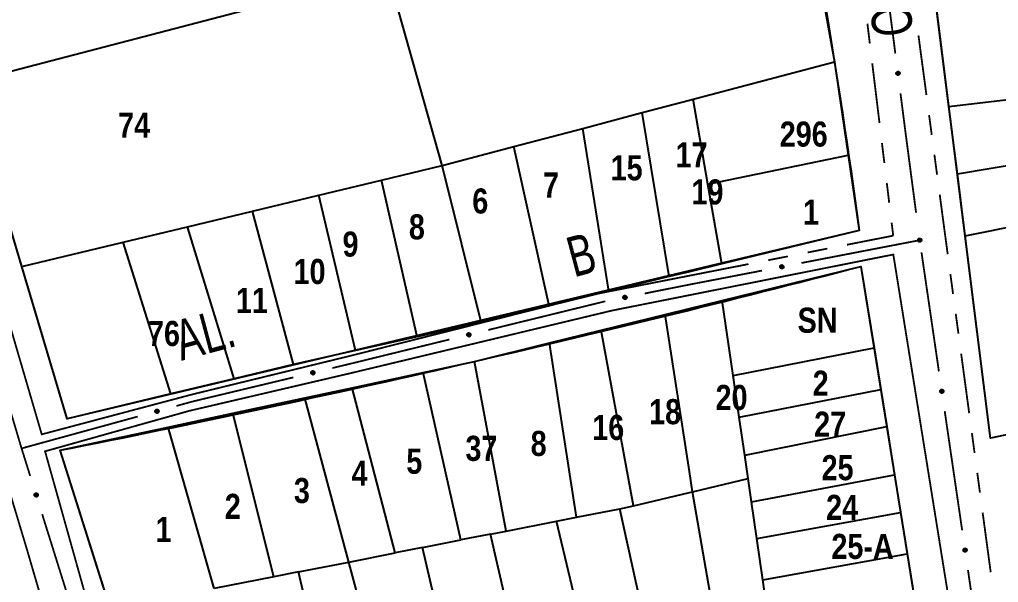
# Model space of a CAD drawing. Extents: x 203591 to 208218, y 4854879 to 4857795.
# Drawn here: x 204570.4 to 204667.9, y 4855483.7 to 4855539.9 of the extents above; entities that cross this region are included whole.
import ezdxf
from ezdxf.enums import TextEntityAlignment as Align

# ---------------------------------------------------------------- set-up
doc = ezdxf.new("R2010")
doc.units = 0
doc.header["$LTSCALE"] = 1.5
doc.header["$MEASUREMENT"] = 0
doc.linetypes.add('PHANTOMX2', pattern=[5, 2.5, -0.5, 0.5, -0.5, 0.5, -0.5])
doc.linetypes.add('TRACO_25', pattern=[8, 3, -1, 1, -1, 1, -1])
for name, color, linetype in [('CD-MALHA-LOTES', 40, 'CONTINUOUS'), ('RU-QUADRAS', 210, 'CONTINUOUS'), ('SV-EIXO-RUA-N-PAV', 6, 'CONTINUOUS'), ('SV-RUA-NAO-PAV-S-GUIA-C-GUIA', 7, 'PHANTOMX2'), ('SV-TXT-RUA-N-PAV-S-GUIA-C-GUIA', 7, 'CONTINUOUS'), ('Th_NmrPorta', 7, 'CONTINUOUS')]:
    doc.layers.add(name, color=color, linetype=linetype)
doc.styles.add('ARIAL', font='ARIAL.TTF')
doc.styles.get("Standard").update_dxf_attribs({"font": 'swisscbo.ttf'})

msp = doc.modelspace()

# ---------------------------------------------------------------- linework, layer by layer
at = {"layer": 'CD-MALHA-LOTES', "linetype": 'Continuous', "flags": 128}
for points in [[(204647.93, 4855555.88), (204651.56, 4855535.65)], [(204565.12, 4855533.57), (204607.06, 4855544.54)], [(204612.48, 4855525.3), (204607.06, 4855544.54)], [(204662.96, 4855531.2), (204661.74, 4855540.95)], [(204662.96, 4855531.2), (204708.88, 4855536.62)], [(204637.48, 4855531.92), (204651.56, 4855535.65)], [(204651.56, 4855535.65), (204652.93, 4855526.32)], [(204570.59, 4855515.23), (204565.12, 4855533.57)], [(204632.41, 4855530.58), (204637.11, 4855531.82)], [(204637.11, 4855531.82), (204637.48, 4855531.92)], [(204638.96, 4855523.43), (204637.48, 4855531.92)], [(204663.81, 4855524.48), (204709.84, 4855532.21)], [(204626.47, 4855529), (204632.41, 4855530.58)], [(204635.1, 4855514.23), (204632.41, 4855530.58)], [(204663.81, 4855524.48), (204662.96, 4855531.2)], [(204619.61, 4855527.19), (204626.47, 4855529)], [(204629.09, 4855512.77), (204626.47, 4855529)], [(204664.58, 4855518.3), (204710.84, 4855527.59)], [(204612.48, 4855525.3), (204619.61, 4855527.19)], [(204623.14, 4855511.32), (204619.61, 4855527.19)], [(204638.96, 4855523.43), (204652.93, 4855526.32)], [(204652.93, 4855526.32), (204654.03, 4855518.84)], [(204606.41, 4855523.84), (204612.48, 4855525.3)], [(204616.35, 4855509.67), (204612.48, 4855525.3)], [(204664.58, 4855518.3), (204663.81, 4855524.48)], [(204600.17, 4855522.34), (204606.41, 4855523.84)], [(204609.99, 4855508.24), (204606.41, 4855523.84)], [(204640.35, 4855515.51), (204638.96, 4855523.43)], [(204593.57, 4855520.75), (204600.17, 4855522.34)], [(204603.82, 4855506.85), (204600.17, 4855522.34)], [(204587.1, 4855519.2), (204593.57, 4855520.75)], [(204597.64, 4855505.46), (204593.57, 4855520.75)], [(204580.66, 4855517.65), (204587.1, 4855519.2)], [(204591.74, 4855504.05), (204587.1, 4855519.2)], [(204654.03, 4855518.84), (204640.35, 4855515.51)], [(204570.59, 4855515.23), (204580.66, 4855517.65)], [(204585.43, 4855502.54), (204580.66, 4855517.65)], [(204667.11, 4855498.11), (204664.58, 4855518.3)], [(204585.43, 4855502.54), (204575.11, 4855500.06), (204570.59, 4855515.23)], [(204637.11, 4855514.72), (204635.1, 4855514.23)], [(204640.35, 4855515.51), (204637.11, 4855514.72)], [(204640.38, 4855511.85), (204654.2, 4855515.25)], [(204654.2, 4855515.25), (204655.51, 4855507.12)], [(204635.1, 4855514.23), (204629.09, 4855512.77)], [(204629.09, 4855512.77), (204623.14, 4855511.32)], [(204637.11, 4855511.04), (204640.38, 4855511.85)], [(204641.47, 4855504.36), (204640.38, 4855511.85)], [(204623.14, 4855511.32), (204616.35, 4855509.67)], [(204634.68, 4855510.44), (204637.11, 4855511.04)], [(204628.31, 4855508.88), (204634.68, 4855510.44)], [(204637.11, 4855494.79), (204634.68, 4855510.44)], [(204616.35, 4855509.67), (204609.99, 4855508.24)], [(204623.15, 4855507.61), (204628.31, 4855508.88)], [(204631.52, 4855491.36), (204628.31, 4855508.88)], [(204609.99, 4855508.24), (204603.82, 4855506.85)], [(204615.68, 4855505.77), (204623.15, 4855507.61)], [(204625.85, 4855490.24), (204623.15, 4855507.61)], [(204641.47, 4855504.36), (204655.51, 4855507.12)], [(204655.51, 4855507.12), (204656.18, 4855502.97)], [(204603.82, 4855506.85), (204597.64, 4855505.46)], [(204597.64, 4855505.46), (204591.74, 4855504.05)], [(204610.56, 4855504.67), (204615.68, 4855505.77)], [(204618.85, 4855488.86), (204615.68, 4855505.77)], [(204591.74, 4855504.05), (204585.43, 4855502.54)], [(204603.49, 4855503.15), (204610.56, 4855504.67)], [(204614.33, 4855487.97), (204610.56, 4855504.67)], [(204642.07, 4855500.23), (204641.47, 4855504.36)], [(204598.78, 4855502.14), (204603.49, 4855503.15)], [(204607.77, 4855486.68), (204603.49, 4855503.15)], [(204591.61, 4855500.6), (204598.78, 4855502.14)], [(204603.16, 4855485.77), (204598.78, 4855502.14)], [(204642.07, 4855500.23), (204656.18, 4855502.97)], [(204656.18, 4855502.97), (204656.77, 4855499.28)], [(204585.15, 4855499.22), (204591.61, 4855500.6)], [(204595.68, 4855484.29), (204591.61, 4855500.6)], [(204642.62, 4855496.44), (204642.07, 4855500.23)], [(204579.4, 4855481.08), (204574.4, 4855496.91), (204585.15, 4855499.22)], [(204589.73, 4855483.12), (204585.15, 4855499.22)], [(204642.62, 4855496.44), (204656.77, 4855499.28)], [(204656.77, 4855499.28), (204657.55, 4855494.45)], [(204669.79, 4855498.67), (204667.11, 4855498.11)], [(204642.96, 4855494.09), (204642.62, 4855496.44)], [(204637.43, 4855492.77), (204637.11, 4855494.79)], [(204643.29, 4855491.78), (204657.55, 4855494.45)], [(204657.55, 4855494.45), (204658.15, 4855490.72)], [(204637.43, 4855492.77), (204642.96, 4855494.09)], [(204643.29, 4855491.78), (204642.96, 4855494.09)], [(204631.52, 4855491.36), (204637.11, 4855492.69)], [(204637.11, 4855492.69), (204637.43, 4855492.77)], [(204640.87, 4855472.91), (204637.43, 4855492.77)], [(204630.17, 4855491.09), (204631.52, 4855491.36)], [(204643.82, 4855488.11), (204643.29, 4855491.78)], [(204625.85, 4855490.24), (204630.17, 4855491.09)], [(204635.04, 4855469.05), (204630.17, 4855491.09)], [(204643.82, 4855488.11), (204658.15, 4855490.72)], [(204658.15, 4855490.72), (204658.81, 4855486.58)], [(204618.85, 4855488.86), (204623.85, 4855489.85)], [(204623.85, 4855489.85), (204625.85, 4855490.24)], [(204629.14, 4855467.69), (204623.85, 4855489.85)], [(204617.3, 4855488.55), (204614.33, 4855487.97)], [(204617.3, 4855488.55), (204618.85, 4855488.86)], [(204622.42, 4855466.15), (204617.3, 4855488.55)], [(204610.51, 4855487.21), (204614.33, 4855487.97)], [(204644.42, 4855484), (204643.82, 4855488.11)], [(204603.16, 4855485.77), (204607.77, 4855486.68)], [(204610.51, 4855487.21), (204607.77, 4855486.68)], [(204615.76, 4855464.61), (204610.51, 4855487.21)], [(204644.42, 4855484), (204658.81, 4855486.58)], [(204658.81, 4855486.58), (204659.94, 4855479.55)], [(204598.14, 4855484.78), (204603.16, 4855485.77)], [(204609.23, 4855463.11), (204603.16, 4855485.77)], [(204598.14, 4855484.78), (204595.68, 4855484.29)], [(204599.11, 4855480.66), (204598.14, 4855484.78)], [(204595.68, 4855484.29), (204589.73, 4855483.12)], [(204645.42, 4855477.07), (204644.42, 4855484)]]:
    msp.add_lwpolyline(points, dxfattribs=at)
at = {"layer": 'RU-QUADRAS', "color": 6, "linetype": 'Continuous'}
msp.add_lwpolyline([(204620.81, 4855676.61), (204635.81, 4855631.1), (204637.57, 4855624.98), (204638.67, 4855625.57), (204642.14, 4855605.14), (204640.99, 4855604.99), (204644.71, 4855592.89), (204647.8, 4855574.92), (204646.01, 4855574.6), (204647.51, 4855565.79), (204646.2, 4855565.5, -0.015890683), (204654.03, 4855518.84), (204575.11, 4855500.06), (204560.11, 4855550.38), (204553.79, 4855565.88), (204496.43, 4855665.53)], format="xyb", dxfattribs=at)
for points in [[(204659.07, 4855562.29), (204733.97, 4855579.43), (204787.36, 4855589.02), (204791.6, 4855566.03), (204736.86, 4855557.14), (204737.43, 4855551.5), (204792.87, 4855559.82), (204807.96, 4855441.75), (204791.17, 4855438.37), (204783.87, 4855488.3), (204780.2, 4855487.77, 0.014283344), (204787.22, 4855438.86), (204678.96, 4855420.38, -0.011984463), (204672.33, 4855476.88), (204675.86, 4855483.51), (204717.81, 4855491.44), (204717.44, 4855493.68), (204672.05, 4855485.13), (204669.79, 4855498.67), (204667.11, 4855498.11)], [(204574.4, 4855496.91, 0.01494417), (204654.2, 4855515.25), (204660.69, 4855474.9), (204646.22, 4855471.87), (204645.91, 4855473.91), (204640.87, 4855472.91), (204641.26, 4855470.83), (204635.04, 4855469.05), (204603.55, 4855461.8), (204587.04, 4855456.88)]]:
    msp.add_lwpolyline(points, format="xyb", close=True, dxfattribs=at)
at = {"layer": 'SV-EIXO-RUA-N-PAV', "const_width": 0.18, "flags": 128}
for points in [[(204656.099937, 4855548.374653), (204657.631415, 4855536.47278)], [(204658.141908, 4855532.505489), (204658.524778, 4855529.530021)], [(204658.524778, 4855529.530021), (204658.62, 4855528.79)], [(204658.62, 4855528.79), (204659.698111, 4855520.606836)], [(204660.06, 4855517.86), (204648.277316, 4855515.586599)], [(204660.23792, 4855516.643514), (204661.974537, 4855504.769839)], [(204644.349754, 4855514.828798), (204637.476522, 4855513.502647)], [(204632.647402, 4855512.545834), (204636.570798, 4855513.324915)], [(204636.570798, 4855513.324915), (204637.1, 4855513.43)], [(204637.476522, 4855513.502647), (204637.1, 4855513.43)], [(204627.752431, 4855511.530164), (204628.69, 4855511.76)], [(204628.69, 4855511.76), (204628.724007, 4855511.766753)], [(204617.06876, 4855508.91116), (204627.752431, 4855511.530164)], [(204603.48, 4855505.58), (204613.183789, 4855507.958795)], [(204567.950899, 4855505.851857), (204570.513093, 4855497.224276)], [(204601.526343, 4855505.112154), (204603.47135, 4855505.577929)], [(204603.47135, 4855505.577929), (204603.48, 4855505.58)], [(204587.57, 4855501.77), (204597.636328, 4855504.180604)], [(204585.979717, 4855501.333654), (204586.944075, 4855501.598257)], [(204586.944075, 4855501.598257), (204587.57, 4855501.77)], [(204570.55, 4855497.1), (204582.122288, 4855500.27524)], [(204662.553409, 4855500.811947), (204664.290026, 4855488.938272)], [(204570.513093, 4855497.224276), (204570.55, 4855497.1)], [(204570.55, 4855497.1), (204571.407467, 4855494.360709)], [(204572.602393, 4855490.54336), (204576.187173, 4855479.091314)], [(204664.868898, 4855484.980381), (204666.316079, 4855475.085651)]]:
    msp.add_lwpolyline(points, dxfattribs=at)
at = {"layer": 'SV-EIXO-RUA-N-PAV', "flags": 128}
for points in [[(204657.977505, 4855534.645689), (204658.016639, 4855534.616353), (204658.044274, 4855534.583139), (204658.059349, 4855534.548802), (204658.064759, 4855534.514986), (204658.066397, 4855534.479767), (204658.060215, 4855534.443894), (204658.044534, 4855534.4056), (204658.015382, 4855534.366137), (204657.979496, 4855534.340064), (204657.946623, 4855534.323483), (204657.911687, 4855534.315811), (204657.877447, 4855534.314793), (204657.840397, 4855534.322447), (204657.801744, 4855534.338718), (204657.762772, 4855534.368991), (204657.735903, 4855534.40174), (204657.722193, 4855534.435335), (204657.714703, 4855534.470507), (204657.713462, 4855534.506482), (204657.719734, 4855534.541661), (204657.736185, 4855534.580548), (204657.766575, 4855534.618618), (204657.798932, 4855534.64579), (204657.832326, 4855534.659967), (204657.867118, 4855534.666562), (204657.902423, 4855534.668634), (204657.938741, 4855534.663921), (204657.977505, 4855534.645689)], [(204660.148129, 4855518.018099), (204660.187763, 4855517.989443), (204660.215967, 4855517.95671), (204660.231632, 4855517.922638), (204660.237625, 4855517.888921), (204660.239871, 4855517.853735), (204660.234308, 4855517.817761), (204660.21929, 4855517.779202), (204660.190824, 4855517.739242), (204660.155393, 4855517.712553), (204660.122811, 4855517.695408), (204660.088012, 4855517.687135), (204660.053795, 4855517.685526), (204660.016618, 4855517.69254), (204659.977691, 4855517.70814), (204659.938202, 4855517.737737), (204659.910772, 4855517.770017), (204659.896484, 4855517.803371), (204659.888389, 4855517.838408), (204659.886527, 4855517.874357), (204659.89219, 4855517.909638), (204659.907969, 4855517.948804), (204659.937697, 4855517.987392), (204659.96958, 4855518.015118), (204660.002724, 4855518.02987), (204660.037398, 4855518.037064), (204660.072661, 4855518.039745), (204660.109056, 4855518.035659), (204660.148129, 4855518.018099)], [(204646.475468, 4855515.126832), (204646.44864, 4855515.085938), (204646.41722, 4855515.056279), (204646.383894, 4855515.039084), (204646.350483, 4855515.031568), (204646.315435, 4855515.027729), (204646.279246, 4855515.031654), (204646.240046, 4855515.044907), (204646.198835, 4855515.071532), (204646.170567, 4855515.105716), (204646.151961, 4855515.137486), (204646.142118, 4855515.171874), (204646.138959, 4855515.205983), (204646.144279, 4855515.24344), (204646.158098, 4855515.283035), (204646.185874, 4855515.323825), (204646.216876, 4855515.352692), (204646.249547, 4855515.368477), (204646.284181, 4855515.378154), (204646.320009, 4855515.381644), (204646.35551, 4855515.377587), (204646.395352, 4855515.363601), (204646.435249, 4855515.335654), (204646.464392, 4855515.305061), (204646.480632, 4855515.27262), (204646.489391, 4855515.238308), (204646.49367, 4855515.203203), (204646.491238, 4855515.166661), (204646.475468, 4855515.126832)], [(204630.523335, 4855512.236281), (204630.549942, 4855512.277319), (204630.581201, 4855512.307149), (204630.614433, 4855512.324524), (204630.647803, 4855512.332221), (204630.682829, 4855512.33625), (204630.719039, 4855512.332521), (204630.758311, 4855512.319481), (204630.799665, 4855512.29308), (204630.828118, 4855512.25905), (204630.846896, 4855512.227381), (204630.856925, 4855512.193046), (204630.860269, 4855512.158955), (204630.855152, 4855512.12147), (204630.841548, 4855512.081801), (204630.813994, 4855512.04086), (204630.783148, 4855512.011826), (204630.750563, 4855511.995864), (204630.715982, 4855511.986), (204630.680174, 4855511.982315), (204630.644651, 4855511.98618), (204630.604735, 4855511.999949), (204630.564687, 4855512.02768), (204630.535378, 4855512.058114), (204630.518962, 4855512.090467), (204630.510017, 4855512.124731), (204630.505549, 4855512.159812), (204630.507782, 4855512.196367), (204630.523335, 4855512.236281)], [(204614.960517, 4855508.507683), (204614.985277, 4855508.549861), (204615.015181, 4855508.581048), (204615.04761, 4855508.599881), (204615.080606, 4855508.60905), (204615.115418, 4855508.61463), (204615.151758, 4855508.612511), (204615.19157, 4855508.601225), (204615.234054, 4855508.576685), (204615.263989, 4855508.54395), (204615.284153, 4855508.513145), (204615.295696, 4855508.47929), (204615.300549, 4855508.44538), (204615.2971, 4855508.407706), (204615.285269, 4855508.367472), (204615.259559, 4855508.325349), (204615.230031, 4855508.294975), (204615.198186, 4855508.277583), (204615.164077, 4855508.266195), (204615.128468, 4855508.260925), (204615.092808, 4855508.26321), (204615.05232, 4855508.275195), (204615.011081, 4855508.301122), (204614.980451, 4855508.330226), (204614.962616, 4855508.361819), (204614.95216, 4855508.395652), (204614.94614, 4855508.430501), (204614.946749, 4855508.467119), (204614.960517, 4855508.507683)], [(204599.415969, 4855504.719971), (204599.440954, 4855504.762016), (204599.471026, 4855504.793043), (204599.503555, 4855504.811701), (204599.536599, 4855504.820694), (204599.571441, 4855504.826087), (204599.607769, 4855504.823773), (204599.64752, 4855504.812275), (204599.689872, 4855504.787507), (204599.719631, 4855504.754613), (204599.73963, 4855504.723701), (204599.750991, 4855504.689784), (204599.755663, 4855504.655849), (204599.752012, 4855504.618193), (204599.739966, 4855504.578023), (204599.71403, 4855504.536039), (204599.684341, 4855504.505824), (204599.652403, 4855504.488602), (204599.618233, 4855504.477396), (204599.582596, 4855504.472317), (204599.546949, 4855504.474794), (204599.506526, 4855504.486995), (204599.465427, 4855504.513143), (204599.434953, 4855504.54241), (204599.417288, 4855504.574098), (204599.407013, 4855504.607986), (204599.401179, 4855504.642867), (204599.401984, 4855504.679481), (204599.415969, 4855504.719971)], [(204662.352102, 4855502.948992), (204662.391736, 4855502.920336), (204662.41994, 4855502.887603), (204662.435606, 4855502.853532), (204662.441598, 4855502.819814), (204662.443844, 4855502.784628), (204662.438281, 4855502.748655), (204662.423264, 4855502.710095), (204662.394797, 4855502.670135), (204662.359366, 4855502.643447), (204662.326784, 4855502.626301), (204662.291985, 4855502.618028), (204662.257768, 4855502.616419), (204662.220592, 4855502.623433), (204662.181664, 4855502.639034), (204662.142175, 4855502.66863), (204662.114745, 4855502.700911), (204662.100458, 4855502.734264), (204662.092362, 4855502.769301), (204662.0905, 4855502.80525), (204662.096164, 4855502.840531), (204662.111942, 4855502.879697), (204662.14167, 4855502.918285), (204662.173554, 4855502.946011), (204662.206698, 4855502.960763), (204662.241372, 4855502.967957), (204662.276635, 4855502.970638), (204662.313029, 4855502.966552), (204662.352102, 4855502.948992)], [(204583.883316, 4855500.872586), (204583.906911, 4855500.915426), (204583.93595, 4855500.94742), (204583.967851, 4855500.967134), (204584.000583, 4855500.977204), (204584.03523, 4855500.983734), (204584.071614, 4855500.982612), (204584.11172, 4855500.972421), (204584.154861, 4855500.949053), (204584.185681, 4855500.917151), (204584.206681, 4855500.88691), (204584.219147, 4855500.853383), (204584.224927, 4855500.819619), (204584.222511, 4855500.781864), (204584.211786, 4855500.741321), (204584.187239, 4855500.69851), (204584.158555, 4855500.667339), (204584.127198, 4855500.649081), (204584.093414, 4855500.636763), (204584.057962, 4855500.63052), (204584.022253, 4855500.631828), (204583.981452, 4855500.642699), (204583.939519, 4855500.667487), (204583.908103, 4855500.695741), (204583.889409, 4855500.726833), (204583.878031, 4855500.760367), (204583.871058, 4855500.795038), (204583.870664, 4855500.831659), (204583.883316, 4855500.872586)], [(204572.067062, 4855492.622039), (204572.110715, 4855492.599982), (204572.143721, 4855492.572099), (204572.164557, 4855492.54092), (204572.175785, 4855492.508566), (204572.183543, 4855492.474174), (204572.183715, 4855492.437773), (204572.174957, 4855492.39733), (204572.153138, 4855492.353385), (204572.122352, 4855492.32145), (204572.092877, 4855492.299387), (204572.059815, 4855492.285738), (204572.026278, 4855492.27876), (204571.988461, 4855492.279832), (204571.947563, 4855492.289108), (204571.903906, 4855492.312117), (204571.871734, 4855492.339675), (204571.852373, 4855492.370362), (204571.838861, 4855492.403687), (204571.831361, 4855492.438894), (204571.831398, 4855492.474627), (204571.840811, 4855492.515789), (204571.864092, 4855492.558577), (204571.891211, 4855492.590978), (204571.921619, 4855492.610766), (204571.954727, 4855492.62333), (204571.989128, 4855492.631531), (204572.025712, 4855492.633227), (204572.067062, 4855492.622039)], [(204664.667591, 4855487.117425), (204664.707225, 4855487.088769), (204664.735429, 4855487.056036), (204664.751095, 4855487.021965), (204664.757087, 4855486.988247), (204664.759333, 4855486.953062), (204664.75377, 4855486.917088), (204664.738752, 4855486.878529), (204664.710286, 4855486.838568), (204664.674855, 4855486.81188), (204664.642273, 4855486.794734), (204664.607474, 4855486.786461), (204664.573257, 4855486.784852), (204664.536081, 4855486.791866), (204664.497153, 4855486.807467), (204664.457664, 4855486.837064), (204664.430234, 4855486.869344), (204664.415947, 4855486.902697), (204664.407851, 4855486.937734), (204664.405989, 4855486.973683), (204664.411653, 4855487.008964), (204664.427431, 4855487.04813), (204664.457159, 4855487.086719), (204664.489042, 4855487.114445), (204664.522187, 4855487.129196), (204664.55686, 4855487.13639), (204664.592124, 4855487.139071), (204664.628518, 4855487.134985), (204664.667591, 4855487.117425)]]:
    msp.add_lwpolyline(points, close=True, dxfattribs=at)
for points in [[(204657.713462, 4855534.506482), (204657.735903, 4855534.40174)], [(204657.717782, 4855534.519848), (204657.748033, 4855534.391667)], [(204657.719734, 4855534.541661), (204657.762772, 4855534.368991)], [(204657.731022, 4855534.555946), (204657.780808, 4855534.36149)], [(204657.736185, 4855534.580548), (204657.801744, 4855534.338718)], [(204657.753387, 4855534.59597), (204657.820175, 4855534.333537)], [(204657.766575, 4855534.618618), (204657.840397, 4855534.322447)], [(204657.782037, 4855534.629923), (204657.857278, 4855534.323177)], [(204657.798932, 4855534.64579), (204657.877447, 4855534.314793)], [(204657.815309, 4855534.649338), (204657.893684, 4855534.318232)], [(204657.832326, 4855534.659967), (204657.911687, 4855534.315811)], [(204657.849626, 4855534.660633), (204657.926339, 4855534.321058)], [(204657.867118, 4855534.666562), (204657.946623, 4855534.323483)], [(204657.886341, 4855534.663981), (204657.964193, 4855534.336935)], [(204657.902423, 4855534.668634), (204657.979496, 4855534.340064)], [(204657.921045, 4855534.661568), (204657.997291, 4855534.357703)], [(204657.938741, 4855534.663921), (204658.015382, 4855534.366137)], [(204657.956447, 4855534.653741), (204658.027642, 4855534.389124)], [(204657.977505, 4855534.645689), (204658.044534, 4855534.4056)], [(204657.998172, 4855534.628843), (204658.051013, 4855534.432028)], [(204658.016639, 4855534.616353), (204658.060215, 4855534.443894)], [(204658.032474, 4855534.597487), (204658.061198, 4855534.470485)], [(204658.044274, 4855534.583139), (204658.066397, 4855534.479767)], [(204659.886527, 4855517.874357), (204659.910772, 4855517.770017)], [(204659.890615, 4855517.887795), (204659.923074, 4855517.760155)], [(204659.89219, 4855517.909638), (204659.938202, 4855517.737737)], [(204659.903231, 4855517.924116), (204659.956364, 4855517.730548)], [(204659.907969, 4855517.948804), (204659.977691, 4855517.70814)], [(204659.924902, 4855517.96452), (204659.996208, 4855517.703278)], [(204659.937697, 4855517.987392), (204660.016618, 4855517.69254)], [(204659.952962, 4855517.998963), (204660.033484, 4855517.693561)], [(204659.96958, 4855518.015118), (204660.053795, 4855517.685526)], [(204659.985894, 4855518.018949), (204660.06997, 4855517.689244)], [(204660.002724, 4855518.02987), (204660.088012, 4855517.687135)], [(204660.02001, 4855518.030834), (204660.102572, 4855517.692633)], [(204660.037398, 4855518.037064), (204660.122811, 4855517.695408)], [(204660.056662, 4855518.034815), (204660.140147, 4855517.709161)], [(204660.072661, 4855518.039745), (204660.155393, 4855517.712553)], [(204660.091403, 4855518.033001), (204660.172881, 4855517.730497)], [(204660.109056, 4855518.035659), (204660.190824, 4855517.739242)], [(204660.126935, 4855518.025787), (204660.202686, 4855517.762437)], [(204660.148129, 4855518.018099), (204660.21929, 4855517.779202)], [(204660.169083, 4855518.001612), (204660.225312, 4855517.805738)], [(204660.187763, 4855517.989443), (204660.234308, 4855517.817761)], [(204660.203921, 4855517.970853), (204660.234832, 4855517.844365)], [(204660.215967, 4855517.95671), (204660.239871, 4855517.853735)], [(204646.464392, 4855515.305061), (204646.138959, 4855515.205983)], [(204646.480632, 4855515.27262), (204646.142118, 4855515.171874)], [(204646.468959, 4855515.288938), (204646.143407, 4855515.189993)], [(204646.435249, 4855515.335654), (204646.144279, 4855515.24344)], [(204646.4475, 4855515.32093), (204646.146064, 4855515.226638)], [(204646.482379, 4855515.255396), (204646.148271, 4855515.157579)], [(204646.489391, 4855515.238308), (204646.151961, 4855515.137486)], [(204646.41182, 4855515.347398), (204646.154081, 4855515.264316)], [(204646.395352, 4855515.363601), (204646.158098, 4855515.283035)], [(204646.488019, 4855515.218962), (204646.166487, 4855515.120792)], [(204646.49367, 4855515.203203), (204646.170567, 4855515.105716)], [(204646.370475, 4855515.367214), (204646.179515, 4855515.305356)], [(204646.35551, 4855515.377587), (204646.185874, 4855515.323825)], [(204646.487783, 4855515.184174), (204646.189286, 4855515.089059)], [(204646.491238, 4855515.166661), (204646.198835, 4855515.071532)], [(204646.333619, 4855515.378169), (204646.207582, 4855515.339954)], [(204646.320009, 4855515.381644), (204646.216876, 4855515.352692)], [(204646.482187, 4855515.148353), (204646.222545, 4855515.060734)], [(204646.475468, 4855515.126832), (204646.240046, 4855515.044907)], [(204646.45995, 4855515.105151), (204646.266828, 4855515.040095)], [(204646.44864, 4855515.085938), (204646.279246, 4855515.031654)], [(204646.430802, 4855515.068954), (204646.305846, 4855515.032337)], [(204646.41722, 4855515.056279), (204646.315435, 4855515.027729)], [(204630.505549, 4855512.159812), (204630.828118, 4855512.25905)], [(204630.507782, 4855512.196367), (204630.799665, 4855512.29308)], [(204630.510017, 4855512.124731), (204630.846896, 4855512.227381)], [(204630.511284, 4855512.144084), (204630.83228, 4855512.243995)], [(204630.511332, 4855512.178872), (204630.809309, 4855512.275604)], [(204630.516733, 4855512.214724), (204630.775897, 4855512.303749)], [(204630.517122, 4855512.107682), (204630.850694, 4855512.207308)], [(204630.518962, 4855512.090467), (204630.856925, 4855512.193046)], [(204630.523335, 4855512.236281), (204630.758311, 4855512.319481)], [(204630.530724, 4855512.074212), (204630.855734, 4855512.174921)], [(204630.535378, 4855512.058114), (204630.860269, 4855512.158955)], [(204630.538736, 4855512.258046), (204630.731503, 4855512.324147)], [(204630.549942, 4855512.277319), (204630.719039, 4855512.332521)], [(204630.552356, 4855512.042338), (204630.853276, 4855512.138262)], [(204630.564687, 4855512.02768), (204630.855152, 4855512.12147)], [(204630.567688, 4855512.2944), (204630.692443, 4855512.331694)], [(204630.581201, 4855512.307149), (204630.682829, 4855512.33625)], [(204630.588179, 4855512.016063), (204630.845463, 4855512.100541)], [(204630.604735, 4855511.999949), (204630.841548, 4855512.081801)], [(204630.629631, 4855511.996471), (204630.820252, 4855512.059364)], [(204630.644651, 4855511.98618), (204630.813994, 4855512.04086)], [(204630.666546, 4855511.985716), (204630.792373, 4855512.024614)], [(204630.680174, 4855511.982315), (204630.783148, 4855512.011826)], [(204614.94614, 4855508.430501), (204615.263989, 4855508.54395)], [(204614.946749, 4855508.467119), (204615.234054, 4855508.576685)], [(204614.951072, 4855508.449799), (204615.244465, 4855508.559654)], [(204614.95216, 4855508.395652), (204615.284153, 4855508.513145)], [(204614.952568, 4855508.415042), (204615.268815, 4855508.529095)], [(204614.954878, 4855508.485855), (204615.209837, 4855508.586289)], [(204614.960014, 4855508.378935), (204615.288839, 4855508.493261)], [(204614.960517, 4855508.507683), (204615.19157, 4855508.601225)], [(204614.962616, 4855508.361819), (204615.295696, 4855508.47929)], [(204614.974937, 4855508.53011), (204615.164581, 4855508.604698)], [(204614.975088, 4855508.346102), (204615.295311, 4855508.46113)], [(204614.980451, 4855508.330226), (204615.300549, 4855508.44538)], [(204614.985277, 4855508.549861), (204615.151758, 4855508.612511)], [(204614.998113, 4855508.315218), (204615.294481, 4855508.424398)], [(204615.002247, 4855508.567713), (204615.125225, 4855508.610504)], [(204615.011081, 4855508.301122), (204615.2971, 4855508.407706)], [(204615.015181, 4855508.581048), (204615.115418, 4855508.61463)], [(204615.035066, 4855508.290559), (204615.288349, 4855508.386367)], [(204615.05232, 4855508.275195), (204615.285269, 4855508.367472)], [(204615.077346, 4855508.272825), (204615.26499, 4855508.344113)], [(204615.092808, 4855508.26321), (204615.259559, 4855508.325349)], [(204615.114702, 4855508.263718), (204615.23868, 4855508.30816)], [(204615.128468, 4855508.260925), (204615.230031, 4855508.294975)], [(204599.401179, 4855504.642867), (204599.719631, 4855504.754613)], [(204599.401984, 4855504.679481), (204599.689872, 4855504.787507)], [(204599.406215, 4855504.662138), (204599.700191, 4855504.770421)], [(204599.407013, 4855504.607986), (204599.73963, 4855504.723701)], [(204599.407524, 4855504.627374), (204599.724377, 4855504.739732)], [(204599.410213, 4855504.698173), (204599.665707, 4855504.797241)], [(204599.414777, 4855504.591227), (204599.744209, 4855504.703792)], [(204599.415969, 4855504.719971), (204599.64752, 4855504.812275)], [(204599.417288, 4855504.574098), (204599.750991, 4855504.689784)], [(204599.429674, 4855504.558314), (204599.750509, 4855504.671626)], [(204599.430509, 4855504.742321), (204599.62055, 4855504.815892)], [(204599.434953, 4855504.54241), (204599.755663, 4855504.655849)], [(204599.440954, 4855504.762016), (204599.607769, 4855504.823773)], [(204599.452534, 4855504.527308), (204599.749482, 4855504.634899)], [(204599.45802, 4855504.779777), (204599.581225, 4855504.821909)], [(204599.465427, 4855504.513143), (204599.752012, 4855504.618193)], [(204599.471026, 4855504.793043), (204599.571441, 4855504.826087)], [(204599.489354, 4855504.502451), (204599.743147, 4855504.596902)], [(204599.506526, 4855504.486995), (204599.739966, 4855504.578023)], [(204599.531539, 4855504.484491), (204599.719562, 4855504.554773)], [(204599.546949, 4855504.474794), (204599.71403, 4855504.536039)], [(204599.568845, 4855504.475184), (204599.69306, 4855504.518961)], [(204599.582596, 4855504.472317), (204599.684341, 4855504.505824)], [(204662.0905, 4855502.80525), (204662.114745, 4855502.700911)], [(204662.094589, 4855502.818689), (204662.127048, 4855502.691048)], [(204662.096164, 4855502.840531), (204662.142175, 4855502.66863)], [(204662.107204, 4855502.85501), (204662.160338, 4855502.661441)], [(204662.111942, 4855502.879697), (204662.181664, 4855502.639034)], [(204662.128875, 4855502.895413), (204662.200181, 4855502.634171)], [(204662.14167, 4855502.918285), (204662.220592, 4855502.623433)], [(204662.156935, 4855502.929856), (204662.237457, 4855502.624454)], [(204662.173554, 4855502.946011), (204662.257768, 4855502.616419)], [(204662.189867, 4855502.949842), (204662.273944, 4855502.620137)], [(204662.206698, 4855502.960763), (204662.291985, 4855502.618028)], [(204662.223984, 4855502.961727), (204662.306545, 4855502.623526)], [(204662.241372, 4855502.967957), (204662.326784, 4855502.626301)], [(204662.260635, 4855502.965709), (204662.34412, 4855502.640054)], [(204662.276635, 4855502.970638), (204662.359366, 4855502.643447)], [(204662.295377, 4855502.963895), (204662.376854, 4855502.66139)], [(204662.313029, 4855502.966552), (204662.394797, 4855502.670135)], [(204662.330908, 4855502.95668), (204662.406659, 4855502.69333)], [(204662.352102, 4855502.948992), (204662.423264, 4855502.710095)], [(204662.373057, 4855502.932506), (204662.429285, 4855502.736632)], [(204662.391736, 4855502.920336), (204662.438281, 4855502.748655)], [(204662.407894, 4855502.901746), (204662.438805, 4855502.775258)], [(204662.41994, 4855502.887603), (204662.443844, 4855502.784628)], [(204583.870664, 4855500.831659), (204584.154861, 4855500.949053)], [(204583.871058, 4855500.795038), (204584.185681, 4855500.917151)], [(204583.87546, 4855500.814464), (204584.165734, 4855500.932314)], [(204583.877907, 4855500.779761), (204584.190912, 4855500.902434)], [(204583.878031, 4855500.760367), (204584.206681, 4855500.88691)], [(204583.878276, 4855500.850611), (204584.130389, 4855500.95799)], [(204583.883316, 4855500.872586), (204584.11172, 4855500.972421)], [(204583.886339, 4855500.743871), (204584.211909, 4855500.867161)], [(204583.889409, 4855500.726833), (204584.219147, 4855500.853383)], [(204583.897116, 4855500.895399), (204584.084646, 4855500.975153)], [(204583.902306, 4855500.711464), (204584.219259, 4855500.835219)], [(204583.906911, 4855500.915426), (204584.071614, 4855500.982612)], [(204583.908103, 4855500.695741), (204584.224927, 4855500.819619)], [(204583.923386, 4855500.933736), (204584.045146, 4855500.979879)], [(204583.926169, 4855500.681222), (204584.219435, 4855500.798478)], [(204583.93595, 4855500.94742), (204584.03523, 4855500.983734)], [(204583.939519, 4855500.667487), (204584.222511, 4855500.781864)], [(204583.963784, 4855500.657584), (204584.214348, 4855500.760294)], [(204583.981452, 4855500.642699), (204584.211786, 4855500.741321)], [(204584.006534, 4855500.641015), (204584.192154, 4855500.717415)], [(204584.022253, 4855500.631828), (204584.187239, 4855500.69851)], [(204584.044125, 4855500.632935), (204584.166839, 4855500.680755)], [(204584.057962, 4855500.63052), (204584.158555, 4855500.667339)], [(204571.831361, 4855492.438894), (204571.871734, 4855492.339675)], [(204571.831398, 4855492.474627), (204571.903906, 4855492.312117)], [(204571.833282, 4855492.452809), (204571.885436, 4855492.331873)], [(204571.84002, 4855492.490663), (204571.922974, 4855492.307877)], [(204571.840811, 4855492.515789), (204571.947563, 4855492.289108)], [(204571.855059, 4855492.533976), (204571.966614, 4855492.287223)], [(204571.864092, 4855492.558577), (204571.988461, 4855492.279832)], [(204571.877344, 4855492.572407), (204572.004956, 4855492.283496)], [(204571.891211, 4855492.590978), (204572.026278, 4855492.27876)], [(204571.906718, 4855492.59733), (204572.041667, 4855492.284979)], [(204571.921619, 4855492.610766), (204572.059815, 4855492.285738)], [(204571.938537, 4855492.614439), (204572.073327, 4855492.29346)], [(204571.954727, 4855492.62333), (204572.092877, 4855492.299387)], [(204571.974105, 4855492.624143), (204572.107831, 4855492.315699)], [(204571.989128, 4855492.631531), (204572.122352, 4855492.32145)], [(204572.008698, 4855492.627823), (204572.136797, 4855492.341924)], [(204572.025712, 4855492.633227), (204572.153138, 4855492.353385)], [(204572.044922, 4855492.626293), (204572.161199, 4855492.378159)], [(204572.067062, 4855492.622039), (204572.174957, 4855492.39733)], [(204572.090352, 4855492.609058), (204572.176725, 4855492.424483)], [(204572.110715, 4855492.599982), (204572.183715, 4855492.437773)], [(204572.129599, 4855492.584168), (204572.180043, 4855492.464127)], [(204572.143721, 4855492.572099), (204572.183543, 4855492.474174)], [(204664.405989, 4855486.973683), (204664.430234, 4855486.869344)], [(204664.410078, 4855486.987122), (204664.442536, 4855486.859481)], [(204664.411653, 4855487.008964), (204664.457664, 4855486.837064)], [(204664.422693, 4855487.023443), (204664.475827, 4855486.829874)], [(204664.427431, 4855487.04813), (204664.497153, 4855486.807467)], [(204664.444364, 4855487.063846), (204664.51567, 4855486.802605)], [(204664.457159, 4855487.086719), (204664.536081, 4855486.791866)], [(204664.472424, 4855487.098289), (204664.552946, 4855486.792887)], [(204664.489042, 4855487.114445), (204664.573257, 4855486.784852)], [(204664.505356, 4855487.118275), (204664.589433, 4855486.78857)], [(204664.522187, 4855487.129196), (204664.607474, 4855486.786461)], [(204664.539472, 4855487.13016), (204664.622034, 4855486.791959)], [(204664.55686, 4855487.13639), (204664.642273, 4855486.794734)], [(204664.576124, 4855487.134142), (204664.659609, 4855486.808487)], [(204664.592124, 4855487.139071), (204664.674855, 4855486.81188)], [(204664.610866, 4855487.132328), (204664.692343, 4855486.829823)], [(204664.628518, 4855487.134985), (204664.710286, 4855486.838568)], [(204664.646397, 4855487.125113), (204664.722148, 4855486.861763)], [(204664.667591, 4855487.117425), (204664.738752, 4855486.878529)], [(204664.688546, 4855487.100939), (204664.744774, 4855486.905065)], [(204664.707225, 4855487.088769), (204664.75377, 4855486.917088)], [(204664.723383, 4855487.070179), (204664.754294, 4855486.943691)], [(204664.735429, 4855487.056036), (204664.759333, 4855486.953062)]]:
    msp.add_lwpolyline(points, dxfattribs=at)
at = {"layer": 'SV-RUA-NAO-PAV-S-GUIA-C-GUIA', "linetype": 'TRACO_25', "const_width": 0.18, "flags": 128}
for points in [[(204637.11, 4855514.32), (204627.68, 4855512.47), (204603.28, 4855506.32), (204587.47, 4855502.46), (204572.56, 4855498.5), (204560.94, 4855538.29), (204556.91, 4855550.58), (204553.06, 4855560.32), (204550.08, 4855568.62), (204545.7, 4855576.98), (204541.72, 4855584.73), (204530.83, 4855602.7), (204510.59, 4855635.71), (204499.22, 4855655.12), (204482.25, 4855682.85), (204477.85, 4855691.18), (204473.99, 4855698.07), (204470.57, 4855704.67), (204466.76, 4855712.74), (204463.25, 4855720.28), (204461.58, 4855725.66), (204460.49, 4855730.27), (204460.31, 4855733.66), (204485.35, 4855737.1), (204517.23, 4855740.16), (204562.28, 4855744.67), (204603.26, 4855748.84), (204609.61, 4855728.7), (204619.97, 4855697.96), (204625.91, 4855681.58), (204629.37, 4855672.23), (204632.85, 4855663.67), (204635.51, 4855654.93), (204637.11, 4855649.02)], [(204305.76, 4855651.74), (204314.29, 4855668.03), (204317.75, 4855675.84), (204321.59, 4855684.8), (204324.74, 4855693.27), (204327.4, 4855701.17), (204329.66, 4855708.27), (204332.39, 4855714.39), (204335.61, 4855718.46), (204340, 4855720.3), (204344.22, 4855720.89), (204376.65, 4855723.91), (204412.34, 4855727.51), (204456.01, 4855732.29), (204457.44, 4855726.33), (204458.99, 4855720.91), (204460.69, 4855715.99), (204463.21, 4855710.13), (204465.5, 4855705.14), (204467.82, 4855699.76), (204471.19, 4855692.67), (204474.84, 4855685.51), (204479.43, 4855676.82), (204493.64, 4855654.05), (204508.54, 4855630.54), (204514.29, 4855621.01), (204520.28, 4855611.02), (204526.92, 4855599.24), (204532.95, 4855588.36), (204538.82, 4855577.59), (204544.11, 4855568.08), (204548.82, 4855556.32), (204552.98, 4855545.9), (204556.46, 4855535.71), (204563.19, 4855513.33), (204571.09, 4855487.01), (204577, 4855466.78), (204578.99, 4855460.24), (204581.04, 4855454.14), (204583.67, 4855448.45), (204586.13, 4855443.49), (204586.07, 4855443.51), (204594.33, 4855419.95), (204594.69, 4855414.6), (204593.88, 4855410.64), (204592, 4855407.78), (204588.1, 4855406.08), (204576.82, 4855403.65), (204563.33, 4855401.21), (204535.63, 4855395.97)], [(204637.11, 4855468.81), (204649.33, 4855471.44), (204664.12, 4855474.82), (204657.43, 4855516.43), (204637.11, 4855512.38)], [(204637.11, 4855468.81), (204631.75, 4855467.66), (204604.93, 4855460.75), (204586.49, 4855456.41), (204578.34, 4855477.36), (204572.89, 4855496.81), (204587.25, 4855500.84), (204603.43, 4855504.62), (204629.38, 4855510.84), (204637.11, 4855512.38)]]:
    msp.add_lwpolyline(points, dxfattribs=at)
at = {"layer": 'SV-RUA-NAO-PAV-S-GUIA-C-GUIA', "const_width": 0.18, "flags": 128}
for points in [[(204655.088285, 4855537.470426), (204654.846679, 4855539.455779)], [(204659.9359, 4855538.273001), (204660.730076, 4855532.325793)], [(204656.05471, 4855529.529014), (204655.329891, 4855535.485073)], [(204660.994801, 4855530.34339), (204661.259527, 4855528.360988)], [(204656.537922, 4855525.558308), (204656.296316, 4855527.543661)], [(204661.524252, 4855526.378585), (204661.788977, 4855524.396182)], [(204657.021134, 4855521.587602), (204656.779528, 4855523.572955)], [(204662.053703, 4855522.413779), (204662.715516, 4855517.457773)], [(204657.42, 4855518.31), (204657.262741, 4855519.602249)], [(204652.809903, 4855517.404324), (204656.734878, 4855518.175405)], [(204656.734878, 4855518.175405), (204657.42, 4855518.31)], [(204648.884927, 4855516.633243), (204650.847415, 4855517.018783)], [(204662.715516, 4855517.457773), (204662.79, 4855516.9)], [(204662.79, 4855516.9), (204662.84858, 4855516.466666)], [(204644.959951, 4855515.862162), (204646.922439, 4855516.247702)], [(204637.11, 4855514.32), (204642.997464, 4855515.476621)], [(204663.116514, 4855514.484694), (204663.384447, 4855512.502722)], [(204663.65238, 4855510.52075), (204663.920313, 4855508.538779)], [(204664.188246, 4855506.556807), (204664.992046, 4855500.610892)], [(204665.259979, 4855498.62892), (204665.527912, 4855496.646949)], [(204665.795846, 4855494.664977), (204666.063779, 4855492.683005)], [(204666.331712, 4855490.701034), (204667.135512, 4855484.755118)]]:
    msp.add_lwpolyline(points, dxfattribs=at)

# ---------------------------------------------------------------- texts
at = {"layer": 'SV-TXT-RUA-N-PAV-S-GUIA-C-GUIA', "style": 'ARIAL', "width": 0.7}
for s, rotation, p in [('SÃO', 277, (204654.47, 4855546.14)), ('B', 15, (204625.59, 4855514.14)), ('AL.', 15, (204586.47, 4855505.83))]:
    msp.add_text(s, height=4, rotation=rotation, dxfattribs=at).set_placement(p)
at = {"layer": 'Th_NmrPorta', "color": 1}
for s, p in [('74', (204580.170366, 4855529.319086)), ('296', (204646.110366, 4855528.439086)), ('17', (204635.730366, 4855526.369086)), ('15', (204629.260366, 4855525.079086)), ('7', (204622.510366, 4855523.359086)), ('19', (204637.315073, 4855522.669886)), ('6', (204615.470366, 4855521.769086)), ('1', (204648.430366, 4855520.659086)), ('8', (204609.150366, 4855519.189086)), ('9', (204602.540366, 4855517.469086)), ('10', (204597.660366, 4855514.739086)), ('11', (204591.910366, 4855511.859086)), ('SN', (204647.891549, 4855509.880604)), ('76', (204583.150366, 4855508.559086)), ('2', (204649.391549, 4855503.600604)), ('20', (204639.714858, 4855502.181178)), ('18', (204633.093078, 4855500.763304)), ('16', (204627.426116, 4855499.18887)), ('27', (204649.541549, 4855499.520604)), ('37', (204614.786116, 4855497.10887)), ('8', (204621.285389, 4855497.596697)), ('5', (204608.896381, 4855495.822174)), ('25', (204650.281549, 4855495.180604)), ('4', (204603.443604, 4855494.623115)), ('3', (204597.693604, 4855492.903115)), ('2', (204590.803604, 4855491.323115)), ('24', (204650.731549, 4855491.220604)), ('1', (204583.903604, 4855489.023115)), ('25-A', (204651.261549, 4855487.330604))]:
    msp.add_text(s, height=2.5, dxfattribs=at).set_placement(p, align=Align.MIDDLE_LEFT)

doc.saveas('drawing.dxf')
